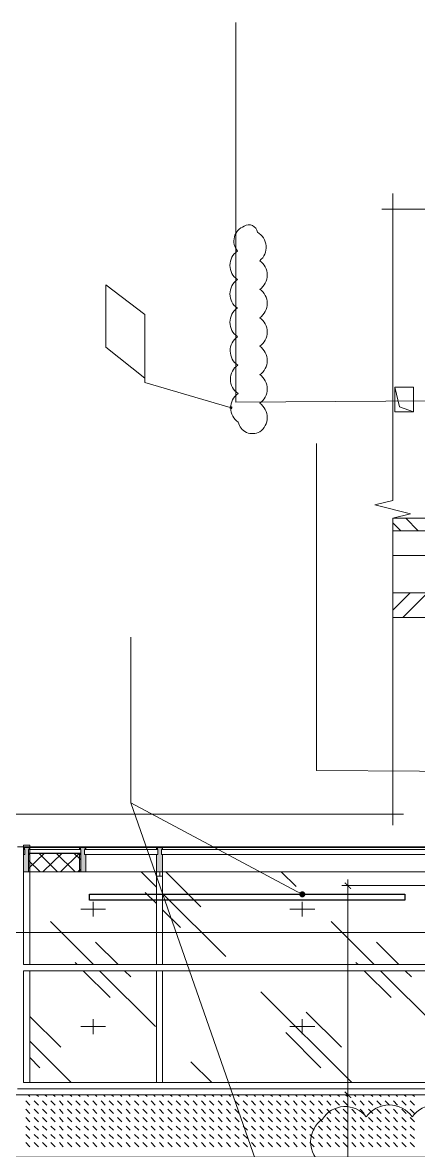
# Model space of a CAD drawing. Header units: millimetres. Extents: x -356862 to 418287, y 0 to 839748.
# Drawn here: x 19.57 to 22.08, y 13.89 to 21.05 of the extents above; entities that cross this region are included whole.
import ezdxf

# ---------------------------------------------------------------- set-up
doc = ezdxf.new("R2010")
doc.units = ezdxf.units.MM
doc.layers.add('PDF _Геометрия', color=7, linetype='Continuous', true_color=0xbababa)
doc.layers.add('PDF _Сплошная заливка', color=7, linetype='Continuous', true_color=0xf50000)

msp = doc.modelspace()

# ---------------------------------------------------------------- linework, layer by layer
at = {"layer": 'PDF _Геометрия', "color": 251, "lineweight": 20, "true_color": 0x545454}
for points in [[(23.4798, 18.66), (23.4598, 18.66), (20.9216, 18.6434), (20.9216, 18.7167), (20.9216, 21.0549)], [(22.7599, 16.2968), (22.7399, 16.2968), (21.4333, 16.3051), (21.4333, 16.3785), (21.4333, 18.3817)], [(21.3266, 15.5285), (21.3083, 15.5368), (20.255, 16.0985), (20.255, 16.2168), (20.255, 17.1518)], [(21.9349, 11.2853), (21.9282, 11.3037), (20.255, 16.0985)]]:
    msp.add_lwpolyline(points, dxfattribs=at)
at = {"layer": 'PDF _Геометрия', "color": 7, "lineweight": 5}
for points in [[(22.2682, 17.9067), (21.9166, 17.9067), (22.0299, 17.9351), (21.8032, 17.9917), (21.9166, 18.0201), (21.9166, 19.9017), (21.9166, 19.97)], [(21.8482, 19.87), (21.9166, 19.87), (23.8348, 19.87), (23.8632, 19.755), (23.9198, 19.9833), (23.9482, 19.87), (25.8664, 19.87), (25.9347, 19.87)], [(21.9166, 15.9585), (21.9166, 16.0268), (21.9166, 17.9067)], [(21.9166, 17.8267), (22.3316, 17.8267)], [(21.9166, 17.6701), (22.3316, 17.6701)], [(15.4835, 16.0268), (15.5518, 16.0268), (18.6784, 16.0268), (18.7067, 15.9135), (18.7634, 16.1401), (18.7917, 16.0268), (21.9166, 16.0268), (21.9849, 16.0268)], [(19.5367, 15.8201), (22.2682, 15.8201)], [(19.9383, 15.6635), (19.9383, 15.7802), (19.6067, 15.7802), (19.6067, 15.6635)], [(19.9383, 15.7785), (19.6067, 15.7785)], [(19.6067, 15.6618), (19.9383, 15.6618)]]:
    msp.add_lwpolyline(points, dxfattribs=at)
at = {"layer": 'PDF _Геометрия', "color": 1, "lineweight": 20}
for points in [[(21.0733, 19.3606, 0.52054), (21.0733, 19.5422, 0.52057), (21.0593, 19.7236, 0.52057), (20.9738, 19.7626)], [(20.9311, 19.6038, 0.52054), (20.9311, 19.4223, 0.52054), (20.9311, 19.2406)], [(21.0733, 18.8173, 0.52054), (21.0733, 18.9988, 0.52054), (21.0733, 19.1805, 0.52054), (21.0733, 19.3622)], [(20.9336, 18.8799, 0.520571), (20.9353, 18.6983, 0.520571), (20.937, 18.5167)], [(21.0733, 18.4556, 0.52054), (21.0733, 18.6373, 0.52054), (21.0733, 18.8188)], [(21.7482, 14.1052, 0.52057), (21.4715, 14.0913, 0.52054), (21.4712, 13.801)]]:
    msp.add_lwpolyline(points, format="xyb", dxfattribs=at)
msp.add_lwpolyline([(20.3433, 18.7967), (20.3433, 19.2017), (20.0966, 19.3883), (20.0966, 18.9934)], close=True, dxfattribs=at)
msp.add_lwpolyline([(20.8816, 18.6117), (20.8716, 18.615), (20.3433, 18.7684), (20.3433, 18.965), (20.3433, 19.1467)], dxfattribs=at)
at = {"layer": 'PDF _Геометрия', "color": 7, "lineweight": 5}
for points in [[(22.0482, 18.74), (22.0482, 18.5834), (21.9299, 18.5834), (21.9299, 18.74)], [(19.615, 15.8168), (19.575, 15.8168), (19.575, 15.8035), (19.5833, 15.8035), (19.5833, 15.7718), (19.575, 15.7718), (19.575, 15.6618), (19.615, 15.6618), (19.615, 15.7718), (19.6067, 15.7718), (19.6067, 15.8035), (19.615, 15.8035)], [(19.9616, 15.7718), (20.4266, 15.7718), (20.4266, 15.8035), (19.9616, 15.8035)], [(20.45, 15.7718), (22.2366, 15.7718), (22.2366, 15.8035), (20.45, 15.8035)]]:
    msp.add_lwpolyline(points, close=True, dxfattribs=at)
at = {"layer": 'PDF _Геометрия', "color": 254, "lineweight": 5, "true_color": 0xdcdcdc}
for points in [[(21.9299, 18.74), (22.0482, 18.74), (22.0482, 18.5834), (21.9299, 18.5834), (21.9299, 18.74), (21.9599, 18.6134), (22.0482, 18.5834)], [(20.4183, 15.5635), (20.32, 15.6618)], [(20.7, 15.4385), (20.4783, 15.6618)], [(21.3033, 15.5685), (21.2099, 15.6618)], [(20.4183, 15.4602), (20.3466, 15.5302)], [(20.8583, 15.1235), (20.4566, 15.5235)], [(19.9383, 15.4252), (20.095, 15.4252)], [(20.0166, 15.3785), (20.0166, 15.4718)], [(20.57, 15.3085), (20.4566, 15.4202)], [(21.2649, 15.4252), (21.4216, 15.4252)], [(21.3433, 15.3785), (21.3433, 15.4718)], [(20.0183, 15.0718), (19.745, 15.3468)], [(21.7999, 15.0718), (21.5266, 15.3468)], [(20.175, 15.0718), (20.0316, 15.2152)], [(21.9566, 15.0718), (21.8132, 15.2152)], [(19.915, 15.0718), (19.9017, 15.0852)], [(21.6966, 15.0718), (21.6832, 15.0852)], [(20.125, 14.8635), (19.9533, 15.0335)], [(20.4116, 14.6785), (20.0566, 15.0335)], [(20.255, 14.9935), (20.215, 15.0335)], [(21.9066, 14.8635), (21.7366, 15.0335)], [(22.1949, 14.6785), (21.8399, 15.0335)], [(22.0366, 14.9935), (21.9966, 15.0335)], [(21.6582, 14.3235), (21.0799, 14.9002)], [(21.5916, 14.5485), (21.3683, 14.7702)], [(19.81, 14.5485), (19.615, 14.7419)], [(20.0166, 14.6302), (20.0166, 14.7252)], [(21.3433, 14.6302), (21.3433, 14.7252)], [(19.9383, 14.6785), (20.095, 14.6785)], [(21.4616, 14.4169), (21.2383, 14.6402)], [(21.2649, 14.6785), (21.4216, 14.6785)], [(19.8767, 14.3235), (19.615, 14.5852)], [(19.6783, 14.4169), (19.615, 14.4819)], [(20.7683, 14.3235), (20.635, 14.4552)], [(20.9249, 14.3235), (20.9233, 14.3252)]]:
    msp.add_lwpolyline(points, dxfattribs=at)
at = {"layer": 'PDF _Геометрия', "color": 8, "lineweight": 9, "true_color": 0x808080}
for points in [[(21.9682, 17.8267), (21.9166, 17.8784)], [(22.0782, 17.8267), (21.9999, 17.9067)], [(22.0266, 17.4334), (21.9166, 17.3234)], [(22.1382, 17.4334), (21.9816, 17.2768)]]:
    msp.add_lwpolyline(points, dxfattribs=at)
at = {"layer": 'PDF _Геометрия', "color": 7, "lineweight": 9}
for points in [[(21.9166, 17.6701), (22.3316, 17.6701)], [(22.3316, 17.4334), (21.9166, 17.4334)], [(21.9166, 17.2768), (22.3316, 17.2768)], [(16.6618, 14.2452), (25.5764, 14.2452)]]:
    msp.add_lwpolyline(points, dxfattribs=at)
at = {"layer": 'PDF _Геометрия', "color": 252, "lineweight": 5, "true_color": 0x989898}
for points in [[(19.575, 15.8168), (19.575, 15.8301), (19.615, 15.8301), (19.615, 15.8168), (19.93, 15.8168)], [(19.575, 15.7718), (19.575, 15.8035)], [(19.615, 15.7802), (19.615, 15.8035), (19.93, 15.8035)], [(19.97, 15.8168), (20.4183, 15.8168)], [(20.4566, 15.8168), (22.2299, 15.8168)], [(19.615, 15.6618), (19.615, 15.0718), (19.575, 15.0718), (19.575, 15.6618)], [(19.97, 15.6618), (20.4183, 15.6618), (20.4183, 15.6335)], [(20.4566, 15.6335), (20.4566, 15.0718), (20.4183, 15.0718), (20.4183, 15.6335), (20.4383, 15.6335), (20.4566, 15.6335), (20.4566, 15.6618), (22.2299, 15.6618), (22.2299, 15.6335)], [(20.4383, 15.6335), (20.4383, 15.6618)], [(19.595, 15.0718), (20.4383, 15.0718), (22.2682, 15.0718), (22.2682, 15.0335), (20.4383, 15.0335), (19.595, 15.0335)], [(19.595, 14.3235), (20.4383, 14.3235), (22.2682, 14.3235), (22.2299, 14.3235), (22.2299, 15.0335), (22.2682, 15.0335), (22.2682, 14.3235), (22.2682, 14.2835), (20.4383, 14.2835), (19.595, 14.2835), (19.5367, 14.2835)]]:
    msp.add_lwpolyline(points, dxfattribs=at)
at = {"layer": 'PDF _Геометрия', "color": 7, "lineweight": 20}
for points in [[(19.5833, 15.8035), (19.5833, 15.7718), (19.575, 15.7718), (19.575, 15.6618), (19.615, 15.6618), (19.615, 15.7718), (19.6067, 15.7718), (19.6067, 15.8035), (19.615, 15.8035), (19.615, 15.8168), (19.575, 15.8168), (19.575, 15.8035)], [(19.9383, 15.8035), (19.9383, 15.7718), (19.93, 15.7718), (19.93, 15.6618), (19.97, 15.6618), (19.97, 15.7718), (19.9616, 15.7718), (19.9616, 15.8035), (19.97, 15.8035), (19.97, 15.8168), (19.93, 15.8168), (19.93, 15.8035)], [(20.4266, 15.8035), (20.4266, 15.7718), (20.4183, 15.7718), (20.4183, 15.6618), (20.4566, 15.6618), (20.4566, 15.7718), (20.45, 15.7718), (20.45, 15.8035), (20.4566, 15.8035), (20.4566, 15.8168), (20.4183, 15.8168), (20.4183, 15.8035)]]:
    msp.add_lwpolyline(points, close=True, dxfattribs=at)
at = {"layer": 'PDF _Геометрия', "lineweight": 5}
for points in [[(19.705, 15.7785), (19.6067, 15.6818)], [(19.7883, 15.6635), (19.6733, 15.7785)], [(19.8167, 15.7785), (19.7, 15.6635)], [(19.9, 15.6635), (19.7833, 15.7785)], [(19.9266, 15.7785), (19.81, 15.6635)], [(19.9383, 15.7368), (19.895, 15.7785)], [(19.6783, 15.6635), (19.6067, 15.7335)], [(19.9383, 15.6785), (19.9216, 15.6635)]]:
    msp.add_lwpolyline(points, dxfattribs=at)
at = {"layer": 'PDF _Геометрия', "color": 7, "lineweight": 30}
for points in [[(19.6067, 15.6635), (19.6067, 15.6618)], [(19.9383, 15.6618), (19.9383, 15.6635)]]:
    msp.add_lwpolyline(points, dxfattribs=at)
at = {"layer": 'PDF _Геометрия', "color": 7, "lineweight": 18}
for points in [[(22.2532, 15.5735), (21.5932, 15.5735)], [(21.6316, 14.2052), (21.6316, 15.6118)], [(21.6316, 13.8119), (21.6316, 14.2835)], [(22.2299, 14.2452), (21.5932, 14.2452), (22.1899, 14.2452)]]:
    msp.add_lwpolyline(points, dxfattribs=at)
at = {"layer": 'PDF _Геометрия', "color": 252, "lineweight": 30, "true_color": 0x989898}
msp.add_lwpolyline([(21.9932, 15.5185), (21.9932, 15.4818), (19.9933, 15.4818), (19.9933, 15.5185)], close=True, dxfattribs=at)
at = {"layer": 'PDF _Геометрия', "color": 252, "lineweight": 18, "true_color": 0x989898}
msp.add_lwpolyline([(22.4615, 15.2752), (15.9051, 15.2752)], dxfattribs=at)
at = {"layer": 'PDF _Геометрия', "color": 252, "lineweight": 5, "true_color": 0x989898}
for points in [[(19.575, 15.0335), (19.615, 15.0335), (19.615, 14.3235), (19.575, 14.3235)], [(20.4183, 15.0335), (20.4566, 15.0335), (20.4566, 14.3235), (20.4183, 14.3235)]]:
    msp.add_lwpolyline(points, close=True, dxfattribs=at)
at = {"layer": 'PDF _Геометрия', "color": 7, "lineweight": 18}
msp.add_lwpolyline([(25.5764, 13.8502), (25.5764, 14.2452), (16.6618, 14.2452), (16.6618, 13.8502)], close=True, dxfattribs=at)
at = {"layer": 'PDF _Геометрия', "lineweight": 18}
for points in [[(19.615, 14.1802), (19.5883, 14.2069)], [(19.615, 14.2335), (19.6033, 14.2452)], [(19.6683, 14.1802), (19.6417, 14.2069)], [(19.6683, 14.2335), (19.6567, 14.2452)], [(19.7217, 14.1802), (19.695, 14.2069)], [(19.7217, 14.2335), (19.71, 14.2452)], [(19.775, 14.1802), (19.7483, 14.2069)], [(19.775, 14.2335), (19.7633, 14.2452)], [(19.8267, 14.1802), (19.8017, 14.2069)], [(19.8267, 14.2335), (19.815, 14.2452)], [(19.88, 14.1802), (19.8533, 14.2069)], [(19.88, 14.2335), (19.8683, 14.2452)], [(19.9333, 14.1802), (19.9067, 14.2069)], [(19.9333, 14.2335), (19.9216, 14.2452)], [(19.9866, 14.1802), (19.96, 14.2069)], [(19.9866, 14.2335), (19.975, 14.2452)], [(20.04, 14.1802), (20.0133, 14.2069)], [(20.04, 14.2335), (20.0283, 14.2452)], [(20.0933, 14.1802), (20.0666, 14.2069)], [(20.0933, 14.2335), (20.0816, 14.2452)], [(20.145, 14.1802), (20.1183, 14.2069)], [(20.145, 14.2335), (20.1333, 14.2452)], [(20.1983, 14.1802), (20.1716, 14.2069)], [(20.1983, 14.2335), (20.1866, 14.2452)], [(20.2516, 14.1802), (20.225, 14.2069)], [(20.2516, 14.2335), (20.24, 14.2452)], [(20.305, 14.1802), (20.2783, 14.2069)], [(20.305, 14.2335), (20.2933, 14.2452)], [(20.3583, 14.1802), (20.3316, 14.2069)], [(20.3583, 14.2335), (20.3466, 14.2452)], [(20.41, 14.1802), (20.385, 14.2069)], [(20.41, 14.2335), (20.4, 14.2452)], [(20.4633, 14.1802), (20.4366, 14.2069)], [(20.4633, 14.2335), (20.4516, 14.2452)], [(20.5166, 14.1802), (20.49, 14.2069)], [(20.5166, 14.2335), (20.505, 14.2452)], [(20.57, 14.1802), (20.5433, 14.2069)], [(20.57, 14.2335), (20.5583, 14.2452)], [(20.6233, 14.1802), (20.5966, 14.2069)], [(20.6233, 14.2335), (20.6116, 14.2452)], [(20.6766, 14.1802), (20.65, 14.2069)], [(20.6766, 14.2335), (20.665, 14.2452)], [(20.7283, 14.1802), (20.7033, 14.2069)], [(20.7283, 14.2335), (20.7166, 14.2452)], [(20.7816, 14.1802), (20.7549, 14.2069)], [(20.7816, 14.2335), (20.7699, 14.2452)], [(20.8349, 14.1802), (20.8083, 14.2069)], [(20.8349, 14.2335), (20.8233, 14.2452)], [(20.8883, 14.1802), (20.8616, 14.2069)], [(20.8883, 14.2335), (20.8766, 14.2452)], [(20.9416, 14.1802), (20.9149, 14.2069)], [(20.9416, 14.2335), (20.9299, 14.2452)], [(20.9949, 14.1802), (20.9683, 14.2069)], [(20.9949, 14.2335), (20.9833, 14.2452)], [(21.0466, 14.1802), (21.0199, 14.2069)], [(21.0466, 14.2335), (21.0349, 14.2452)], [(21.0999, 14.1802), (21.0733, 14.2069)], [(21.0999, 14.2335), (21.0883, 14.2452)], [(21.1533, 14.1802), (21.1266, 14.2069)], [(21.1533, 14.2335), (21.1416, 14.2452)], [(21.2066, 14.1802), (21.1799, 14.2069)], [(21.2066, 14.2335), (21.1949, 14.2452)], [(21.2599, 14.1802), (21.2333, 14.2069)], [(21.2599, 14.2335), (21.2483, 14.2452)], [(21.3116, 14.1802), (21.2866, 14.2069)], [(21.3116, 14.2335), (21.2999, 14.2452)], [(21.3649, 14.1802), (21.3383, 14.2069)], [(21.3649, 14.2335), (21.3533, 14.2452)], [(21.4183, 14.1802), (21.3916, 14.2069)], [(21.4183, 14.2335), (21.4066, 14.2452)], [(21.4716, 14.1802), (21.4449, 14.2069)], [(21.4716, 14.2335), (21.4599, 14.2452)], [(21.5249, 14.1802), (21.4983, 14.2069)], [(21.5249, 14.2335), (21.5133, 14.2452)], [(21.5782, 14.1802), (21.5516, 14.2069)], [(21.5782, 14.2335), (21.5666, 14.2452)], [(21.6299, 14.1802), (21.6032, 14.2069)], [(21.6299, 14.2335), (21.6182, 14.2452)], [(21.6832, 14.1802), (21.6566, 14.2069)], [(21.6832, 14.2335), (21.6716, 14.2452)], [(21.7366, 14.1802), (21.7099, 14.2069)], [(21.7366, 14.2335), (21.7249, 14.2452)], [(21.7899, 14.1802), (21.7632, 14.2069)], [(21.7899, 14.2335), (21.7782, 14.2452)], [(21.8432, 14.1802), (21.8166, 14.2069)], [(21.8432, 14.2335), (21.8316, 14.2452)], [(21.8966, 14.1802), (21.8699, 14.2069)], [(21.8966, 14.2335), (21.8849, 14.2452)], [(21.9482, 14.1802), (21.9216, 14.2069)], [(21.9482, 14.2335), (21.9366, 14.2452)], [(22.0016, 14.1802), (21.9749, 14.2069)], [(22.0016, 14.2335), (21.9899, 14.2452)], [(22.0549, 14.1802), (22.0282, 14.2069)], [(22.0549, 14.2335), (22.0432, 14.2452)], [(19.615, 14.1269), (19.5883, 14.1536)], [(19.6683, 14.1269), (19.6417, 14.1536)], [(19.7217, 14.1269), (19.695, 14.1536)], [(19.775, 14.1269), (19.7483, 14.1536)], [(19.8267, 14.1269), (19.8017, 14.1536)], [(19.88, 14.1269), (19.8533, 14.1536)], [(19.9333, 14.1269), (19.9067, 14.1536)], [(19.9866, 14.1269), (19.96, 14.1536)], [(20.04, 14.1269), (20.0133, 14.1536)], [(20.0933, 14.1269), (20.0666, 14.1536)], [(20.145, 14.1269), (20.1183, 14.1536)], [(20.1983, 14.1269), (20.1716, 14.1536)], [(20.2516, 14.1269), (20.225, 14.1536)], [(20.305, 14.1269), (20.2783, 14.1536)], [(20.3583, 14.1269), (20.3316, 14.1536)], [(20.41, 14.1269), (20.385, 14.1536)], [(20.4633, 14.1269), (20.4366, 14.1536)], [(20.5166, 14.1269), (20.49, 14.1536)], [(20.57, 14.1269), (20.5433, 14.1536)], [(20.6233, 14.1269), (20.5966, 14.1536)], [(20.6766, 14.1269), (20.65, 14.1536)], [(20.7283, 14.1269), (20.7033, 14.1536)], [(20.7816, 14.1269), (20.7549, 14.1536)], [(20.8349, 14.1269), (20.8083, 14.1536)], [(20.8883, 14.1269), (20.8616, 14.1536)], [(20.9416, 14.1269), (20.9149, 14.1536)], [(20.9949, 14.1269), (20.9683, 14.1536)], [(21.0466, 14.1269), (21.0199, 14.1536)], [(21.0999, 14.1269), (21.0733, 14.1536)], [(21.1533, 14.1269), (21.1266, 14.1536)], [(21.2066, 14.1269), (21.1799, 14.1536)], [(21.2599, 14.1269), (21.2333, 14.1536)], [(21.3116, 14.1269), (21.2866, 14.1536)], [(21.3649, 14.1269), (21.3383, 14.1536)], [(21.4183, 14.1269), (21.3916, 14.1536)], [(21.4716, 14.1269), (21.4449, 14.1536)], [(21.5249, 14.1269), (21.4983, 14.1536)], [(21.5782, 14.1269), (21.5516, 14.1536)], [(21.6299, 14.1269), (21.6032, 14.1536)], [(21.6832, 14.1269), (21.6566, 14.1536)], [(21.7366, 14.1269), (21.7099, 14.1536)], [(21.7899, 14.1269), (21.7632, 14.1536)], [(21.8432, 14.1269), (21.8166, 14.1536)], [(21.8966, 14.1269), (21.8699, 14.1536)], [(21.9482, 14.1269), (21.9216, 14.1536)], [(22.0016, 14.1269), (21.9749, 14.1536)], [(22.0549, 14.1269), (22.0282, 14.1536)], [(19.615, 14.0736), (19.5883, 14.1002)], [(19.615, 14.0202), (19.5883, 14.0469)], [(19.6683, 14.0736), (19.6417, 14.1002)], [(19.6683, 14.0202), (19.6417, 14.0469)], [(19.7217, 14.0736), (19.695, 14.1002)], [(19.7217, 14.0202), (19.695, 14.0469)], [(19.775, 14.0736), (19.7483, 14.1002)], [(19.775, 14.0202), (19.7483, 14.0469)], [(19.8267, 14.0736), (19.8017, 14.1002)], [(19.8267, 14.0202), (19.8017, 14.0469)], [(19.88, 14.0736), (19.8533, 14.1002)], [(19.88, 14.0202), (19.8533, 14.0469)], [(19.9333, 14.0736), (19.9067, 14.1002)], [(19.9333, 14.0202), (19.9067, 14.0469)], [(19.9866, 14.0736), (19.96, 14.1002)], [(19.9866, 14.0202), (19.96, 14.0469)], [(20.04, 14.0736), (20.0133, 14.1002)], [(20.04, 14.0202), (20.0133, 14.0469)], [(20.0933, 14.0736), (20.0666, 14.1002)], [(20.0933, 14.0202), (20.0666, 14.0469)], [(20.145, 14.0736), (20.1183, 14.1002)], [(20.145, 14.0202), (20.1183, 14.0469)], [(20.1983, 14.0736), (20.1716, 14.1002)], [(20.1983, 14.0202), (20.1716, 14.0469)], [(20.2516, 14.0736), (20.225, 14.1002)], [(20.2516, 14.0202), (20.225, 14.0469)], [(20.305, 14.0736), (20.2783, 14.1002)], [(20.305, 14.0202), (20.2783, 14.0469)], [(20.3583, 14.0736), (20.3316, 14.1002)], [(20.3583, 14.0202), (20.3316, 14.0469)], [(20.41, 14.0736), (20.385, 14.1002)], [(20.41, 14.0202), (20.385, 14.0469)], [(20.4633, 14.0736), (20.4366, 14.1002)], [(20.4633, 14.0202), (20.4366, 14.0469)], [(20.5166, 14.0736), (20.49, 14.1002)], [(20.5166, 14.0202), (20.49, 14.0469)], [(20.57, 14.0736), (20.5433, 14.1002)], [(20.57, 14.0202), (20.5433, 14.0469)], [(20.6233, 14.0736), (20.5966, 14.1002)], [(20.6233, 14.0202), (20.5966, 14.0469)], [(20.6766, 14.0736), (20.65, 14.1002)], [(20.6766, 14.0202), (20.65, 14.0469)], [(20.7283, 14.0736), (20.7033, 14.1002)], [(20.7283, 14.0202), (20.7033, 14.0469)], [(20.7816, 14.0736), (20.7549, 14.1002)], [(20.7816, 14.0202), (20.7549, 14.0469)], [(20.8349, 14.0736), (20.8083, 14.1002)], [(20.8349, 14.0202), (20.8083, 14.0469)], [(20.8883, 14.0736), (20.8616, 14.1002)], [(20.8883, 14.0202), (20.8616, 14.0469)], [(20.9416, 14.0736), (20.9149, 14.1002)], [(20.9416, 14.0202), (20.9149, 14.0469)], [(20.9949, 14.0736), (20.9683, 14.1002)], [(20.9949, 14.0202), (20.9683, 14.0469)], [(21.0466, 14.0736), (21.0199, 14.1002)], [(21.0466, 14.0202), (21.0199, 14.0469)], [(21.0999, 14.0736), (21.0733, 14.1002)], [(21.0999, 14.0202), (21.0733, 14.0469)], [(21.1533, 14.0736), (21.1266, 14.1002)], [(21.1533, 14.0202), (21.1266, 14.0469)], [(21.2066, 14.0736), (21.1799, 14.1002)], [(21.2066, 14.0202), (21.1799, 14.0469)], [(21.2599, 14.0736), (21.2333, 14.1002)], [(21.2599, 14.0202), (21.2333, 14.0469)], [(21.3116, 14.0736), (21.2866, 14.1002)], [(21.3116, 14.0202), (21.2866, 14.0469)], [(21.3649, 14.0736), (21.3383, 14.1002)], [(21.3649, 14.0202), (21.3383, 14.0469)], [(21.4183, 14.0736), (21.3916, 14.1002)], [(21.4183, 14.0202), (21.3916, 14.0469)], [(21.4716, 14.0736), (21.4449, 14.1002)], [(21.4716, 14.0202), (21.4449, 14.0469)], [(21.5249, 14.0736), (21.4983, 14.1002)], [(21.5249, 14.0202), (21.4983, 14.0469)], [(21.5782, 14.0736), (21.5516, 14.1002)], [(21.5782, 14.0202), (21.5516, 14.0469)], [(21.6299, 14.0736), (21.6032, 14.1002)], [(21.6299, 14.0202), (21.6032, 14.0469)], [(21.6832, 14.0736), (21.6566, 14.1002)], [(21.6832, 14.0202), (21.6566, 14.0469)], [(21.7366, 14.0736), (21.7099, 14.1002)], [(21.7366, 14.0202), (21.7099, 14.0469)], [(21.7899, 14.0736), (21.7632, 14.1002)], [(21.7899, 14.0202), (21.7632, 14.0469)], [(21.8432, 14.0736), (21.8166, 14.1002)], [(21.8432, 14.0202), (21.8166, 14.0469)], [(21.8966, 14.0736), (21.8699, 14.1002)], [(21.8966, 14.0202), (21.8699, 14.0469)], [(21.9482, 14.0736), (21.9216, 14.1002)], [(21.9482, 14.0202), (21.9216, 14.0469)], [(22.0016, 14.0736), (21.9749, 14.1002)], [(22.0016, 14.0202), (21.9749, 14.0469)], [(22.0549, 14.0736), (22.0282, 14.1002)], [(22.0549, 14.0202), (22.0282, 14.0469)], [(19.615, 13.9686), (19.5883, 13.9936)], [(19.6683, 13.9686), (19.6417, 13.9936)], [(19.7217, 13.9686), (19.695, 13.9936)], [(19.775, 13.9686), (19.7483, 13.9936)], [(19.8267, 13.9686), (19.8017, 13.9936)], [(19.88, 13.9686), (19.8533, 13.9936)], [(19.9333, 13.9686), (19.9067, 13.9936)], [(19.9866, 13.9686), (19.96, 13.9936)], [(20.04, 13.9686), (20.0133, 13.9936)], [(20.0933, 13.9686), (20.0666, 13.9936)], [(20.145, 13.9686), (20.1183, 13.9936)], [(20.1983, 13.9686), (20.1716, 13.9936)], [(20.2516, 13.9686), (20.225, 13.9936)], [(20.305, 13.9686), (20.2783, 13.9936)], [(20.3583, 13.9686), (20.3316, 13.9936)], [(20.41, 13.9686), (20.385, 13.9936)], [(20.4633, 13.9686), (20.4366, 13.9936)], [(20.5166, 13.9686), (20.49, 13.9936)], [(20.57, 13.9686), (20.5433, 13.9936)], [(20.6233, 13.9686), (20.5966, 13.9936)], [(20.6766, 13.9686), (20.65, 13.9936)], [(20.7283, 13.9686), (20.7033, 13.9936)], [(20.7816, 13.9686), (20.7549, 13.9936)], [(20.8349, 13.9686), (20.8083, 13.9936)], [(20.8883, 13.9686), (20.8616, 13.9936)], [(20.9416, 13.9686), (20.9149, 13.9936)], [(20.9949, 13.9686), (20.9683, 13.9936)], [(21.0466, 13.9686), (21.0199, 13.9936)], [(21.0999, 13.9686), (21.0733, 13.9936)], [(21.1533, 13.9686), (21.1266, 13.9936)], [(21.2066, 13.9686), (21.1799, 13.9936)], [(21.2599, 13.9686), (21.2333, 13.9936)], [(21.3116, 13.9686), (21.2866, 13.9936)], [(21.3649, 13.9686), (21.3383, 13.9936)], [(21.4183, 13.9686), (21.3916, 13.9936)], [(21.4716, 13.9686), (21.4449, 13.9936)], [(21.5249, 13.9686), (21.4983, 13.9936)], [(21.5782, 13.9686), (21.5516, 13.9936)], [(21.6299, 13.9686), (21.6032, 13.9936)], [(21.6832, 13.9686), (21.6566, 13.9936)], [(21.7366, 13.9686), (21.7099, 13.9936)], [(21.7899, 13.9686), (21.7632, 13.9936)], [(21.8432, 13.9686), (21.8166, 13.9936)], [(21.8966, 13.9686), (21.8699, 13.9936)], [(21.9482, 13.9686), (21.9216, 13.9936)], [(22.0016, 13.9686), (21.9749, 13.9936)], [(22.0549, 13.9686), (22.0282, 13.9936)], [(19.615, 13.9152), (19.5883, 13.9419)], [(19.6683, 13.9152), (19.6417, 13.9419)], [(19.7217, 13.9152), (19.695, 13.9419)], [(19.775, 13.9152), (19.7483, 13.9419)], [(19.8267, 13.9152), (19.8017, 13.9419)], [(19.88, 13.9152), (19.8533, 13.9419)], [(19.9333, 13.9152), (19.9067, 13.9419)], [(19.9866, 13.9152), (19.96, 13.9419)], [(20.04, 13.9152), (20.0133, 13.9419)], [(20.0933, 13.9152), (20.0666, 13.9419)], [(20.145, 13.9152), (20.1183, 13.9419)], [(20.1983, 13.9152), (20.1716, 13.9419)], [(20.2516, 13.9152), (20.225, 13.9419)], [(20.305, 13.9152), (20.2783, 13.9419)], [(20.3583, 13.9152), (20.3316, 13.9419)], [(20.41, 13.9152), (20.385, 13.9419)], [(20.4633, 13.9152), (20.4366, 13.9419)], [(20.5166, 13.9152), (20.49, 13.9419)], [(20.57, 13.9152), (20.5433, 13.9419)], [(20.6233, 13.9152), (20.5966, 13.9419)], [(20.6766, 13.9152), (20.65, 13.9419)], [(20.7283, 13.9152), (20.7033, 13.9419)], [(20.7816, 13.9152), (20.7549, 13.9419)], [(20.8349, 13.9152), (20.8083, 13.9419)], [(20.8883, 13.9152), (20.8616, 13.9419)], [(20.9416, 13.9152), (20.9149, 13.9419)], [(20.9949, 13.9152), (20.9683, 13.9419)], [(21.0466, 13.9152), (21.0199, 13.9419)], [(21.0999, 13.9152), (21.0733, 13.9419)], [(21.1533, 13.9152), (21.1266, 13.9419)], [(21.2066, 13.9152), (21.1799, 13.9419)], [(21.2599, 13.9152), (21.2333, 13.9419)], [(21.3116, 13.9152), (21.2866, 13.9419)], [(21.3649, 13.9152), (21.3383, 13.9419)], [(21.4183, 13.9152), (21.3916, 13.9419)], [(21.4716, 13.9152), (21.4449, 13.9419)], [(21.5249, 13.9152), (21.4983, 13.9419)], [(21.5782, 13.9152), (21.5516, 13.9419)], [(21.6299, 13.9152), (21.6032, 13.9419)], [(21.6832, 13.9152), (21.6566, 13.9419)], [(21.7366, 13.9152), (21.7099, 13.9419)], [(21.7899, 13.9152), (21.7632, 13.9419)], [(21.8432, 13.9152), (21.8166, 13.9419)], [(21.8966, 13.9152), (21.8699, 13.9419)], [(21.9482, 13.9152), (21.9216, 13.9419)], [(22.0016, 13.9152), (21.9749, 13.9419)], [(22.0549, 13.9152), (22.0282, 13.9419)]]:
    msp.add_lwpolyline(points, dxfattribs=at)
at = {"layer": 'PDF _Геометрия', "color": 1, "lineweight": 20}
for centre, radius, start, end in [((21.0081, 19.6681), 0.0992, 110.27528, 220.27587), ((20.9947, 19.1514), 0.1108, 125.00243, 234.99757), ((20.9964, 18.9697), 0.1108, 125.45288, 235.448), ((21.0264, 18.5347), 0.0908, 190.83254, 300.83313), ((21.8947, 14.0031), 0.1775, 35.00245, 144.99755), ((22.1864, 14.0031), 0.1775, 35.00245, 144.99755)]:
    msp.add_arc(centre, radius, start, end, dxfattribs=at)
at = {"layer": 'PDF _Сплошная заливка', "color": 1, "transparency": 33554559}
for points in [[(20.8866, 18.6184), (20.8816, 18.6117), (20.8899, 18.6084)], [(20.8816, 18.6117), (20.8899, 18.6084), (20.8816, 18.605)], [(20.8899, 18.6084), (20.8816, 18.605), (20.8883, 18.6)], [(20.8899, 18.6084), (20.8933, 18.6184), (20.8866, 18.6184)], [(20.8883, 18.6), (20.8949, 18.6), (20.8899, 18.6084)], [(20.8999, 18.6134), (20.8899, 18.6084), (20.8933, 18.6184)], [(20.8999, 18.6067), (20.8999, 18.6134), (20.8899, 18.6084)], [(20.8949, 18.6), (20.8899, 18.6084), (20.8999, 18.6067)]]:
    msp.add_solid(points, dxfattribs=at)
at = {"layer": 'PDF _Сплошная заливка', "color": 252, "true_color": 0x989898, "transparency": 33554559}
for points in [[(19.575, 15.8168), (19.575, 15.8035), (19.5833, 15.8168)], [(19.575, 15.8035), (19.5833, 15.8168), (19.5833, 15.8035)], [(19.575, 15.7718), (19.575, 15.6618), (19.5833, 15.7718)], [(19.575, 15.6618), (19.5833, 15.7718), (19.5833, 15.6618)], [(19.5833, 15.8168), (19.5833, 15.6618), (19.6067, 15.8168)], [(19.5833, 15.6618), (19.6067, 15.8168), (19.6067, 15.6618)], [(19.6067, 15.8168), (19.6067, 15.8035), (19.615, 15.8168)], [(19.6067, 15.8035), (19.615, 15.8168), (19.615, 15.8035)], [(19.6067, 15.7718), (19.6067, 15.6618), (19.615, 15.7718)], [(19.6067, 15.6618), (19.615, 15.7718), (19.615, 15.6618)], [(19.93, 15.8168), (19.93, 15.8035), (19.9383, 15.8168)], [(19.93, 15.8035), (19.9383, 15.8168), (19.9383, 15.8035)], [(19.93, 15.7718), (19.93, 15.6618), (19.9383, 15.7718)], [(19.93, 15.6618), (19.9383, 15.7718), (19.9383, 15.6618)], [(19.9383, 15.8168), (19.9383, 15.6618), (19.9616, 15.8168)], [(19.9383, 15.6618), (19.9616, 15.8168), (19.9616, 15.6618)], [(19.9616, 15.8168), (19.9616, 15.8035), (19.97, 15.8168)], [(19.9616, 15.8035), (19.97, 15.8168), (19.97, 15.8035)], [(19.9616, 15.7718), (19.9616, 15.6618), (19.97, 15.7718)], [(19.9616, 15.6618), (19.97, 15.7718), (19.97, 15.6618)], [(20.4183, 15.8168), (20.4183, 15.8035), (20.4266, 15.8168)], [(20.4183, 15.8035), (20.4266, 15.8168), (20.4266, 15.8035)], [(20.4183, 15.7718), (20.4183, 15.6618), (20.4266, 15.7718)], [(20.4183, 15.6618), (20.4266, 15.7718), (20.4266, 15.6618)], [(20.4266, 15.8168), (20.4266, 15.6618), (20.45, 15.8168)], [(20.4266, 15.6618), (20.45, 15.8168), (20.45, 15.6618)], [(20.45, 15.8168), (20.45, 15.8035), (20.4566, 15.8168)], [(20.45, 15.8035), (20.4566, 15.8168), (20.4566, 15.8035)], [(20.45, 15.7718), (20.45, 15.6618), (20.4566, 15.7718)], [(20.45, 15.6618), (20.4566, 15.7718), (20.4566, 15.6618)]]:
    msp.add_solid(points, dxfattribs=at)
at = {"layer": 'PDF _Сплошная заливка', "color": 7, "transparency": 33554559}
for points in [[(21.6549, 15.5552), (21.6099, 15.5902), (21.6149, 15.5952)], [(21.6499, 15.5518), (21.6549, 15.5552), (21.6099, 15.5902)], [(21.6549, 14.2269), (21.6099, 14.2619), (21.6149, 14.2669)], [(21.6149, 14.2669), (21.6099, 14.2619), (21.6549, 14.2269)], [(21.6499, 14.2235), (21.6549, 14.2269), (21.6099, 14.2619)], [(21.6099, 14.2619), (21.6549, 14.2269), (21.6499, 14.2235)]]:
    msp.add_solid(points, dxfattribs=at)
at = {"layer": 'PDF _Сплошная заливка', "color": 251, "true_color": 0x545454, "transparency": 33554559}
for points in [[(21.3266, 15.5285), (21.3233, 15.5185), (21.3433, 15.5185)], [(21.3233, 15.5185), (21.3433, 15.5185), (21.3266, 15.5085)], [(21.3433, 15.5185), (21.3333, 15.5352), (21.3266, 15.5285)], [(21.3433, 15.5185), (21.3266, 15.5085), (21.3333, 15.5018)], [(21.3433, 15.5385), (21.3433, 15.5185), (21.3333, 15.5352)], [(21.3333, 15.5018), (21.3433, 15.4985), (21.3433, 15.5185)], [(21.3533, 15.5352), (21.3433, 15.5385), (21.3433, 15.5185)], [(21.3433, 15.5185), (21.3599, 15.5285), (21.3533, 15.5352)], [(21.3633, 15.5185), (21.3433, 15.5185), (21.3599, 15.5285)], [(21.3599, 15.5085), (21.3633, 15.5185), (21.3433, 15.5185)], [(21.3433, 15.4985), (21.3433, 15.5185), (21.3533, 15.5018)], [(21.3433, 15.5185), (21.3533, 15.5018), (21.3599, 15.5085)]]:
    msp.add_solid(points, dxfattribs=at)

doc.saveas('drawing.dxf')
